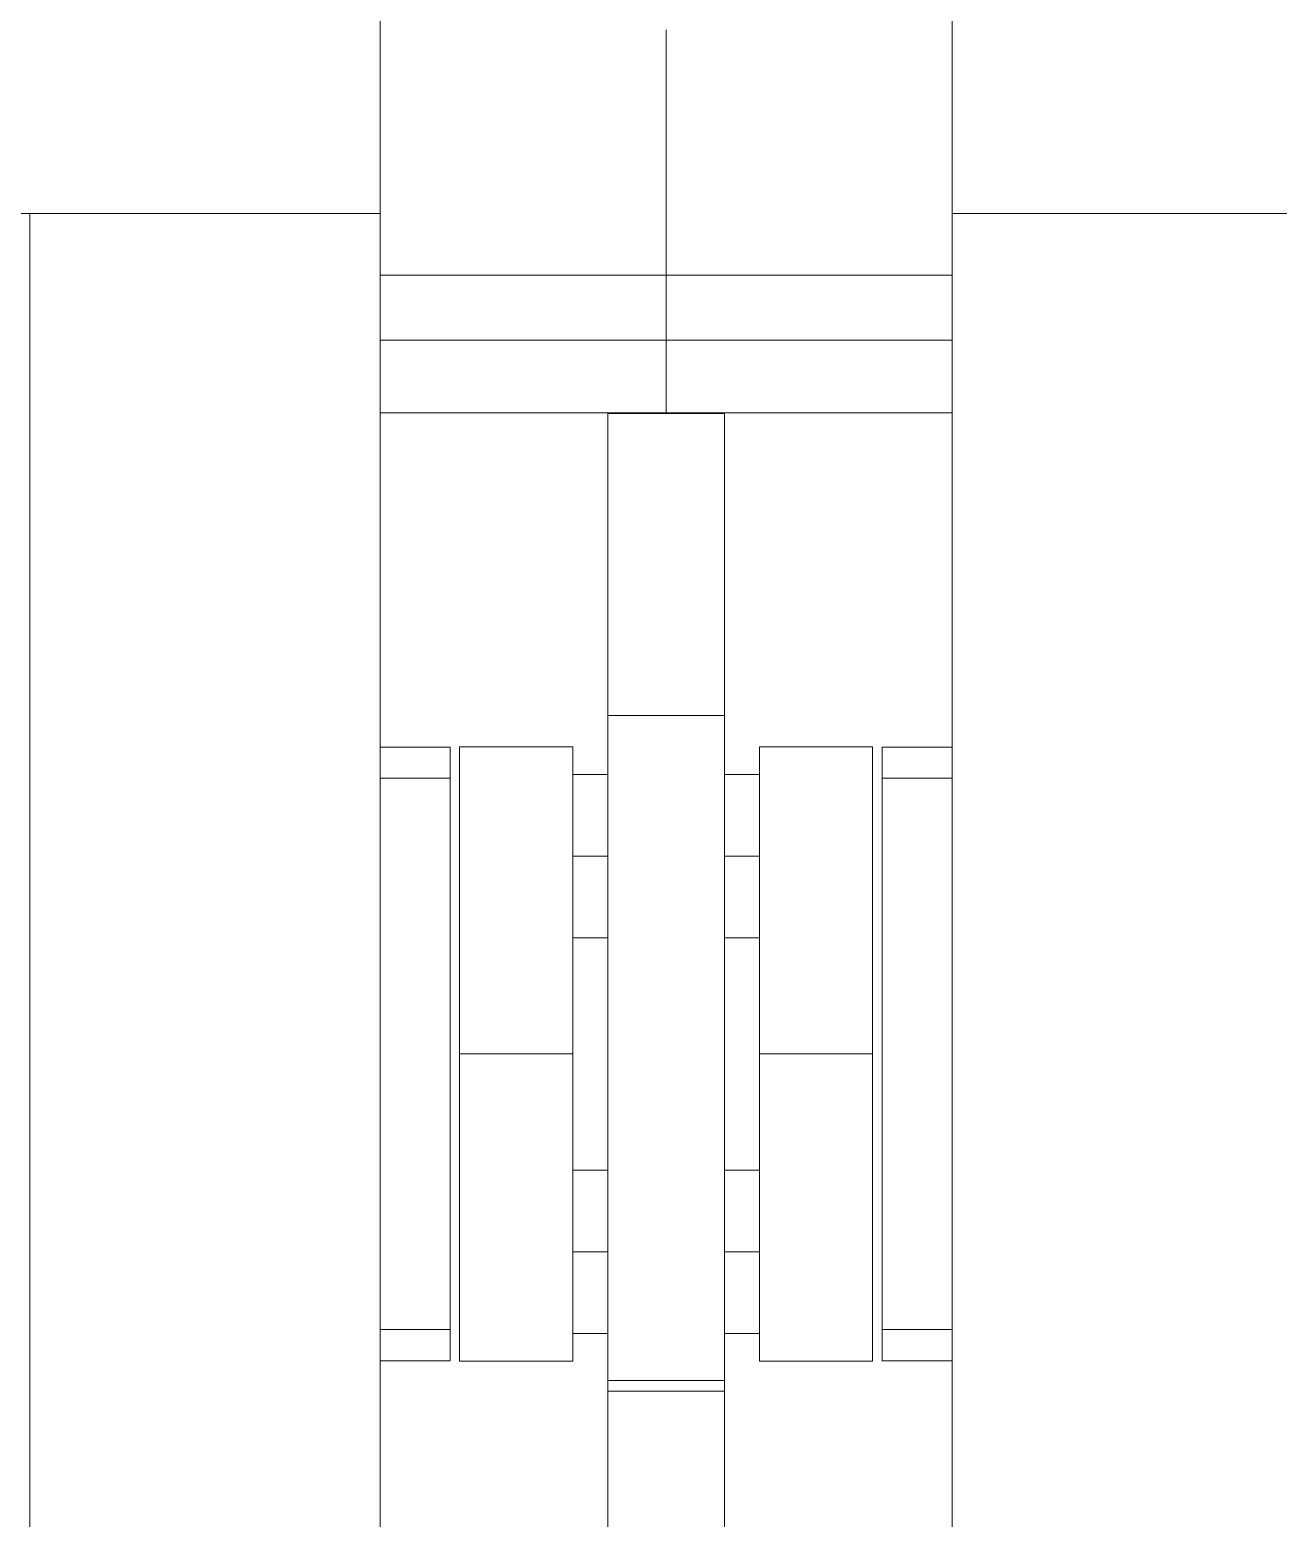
# Model space of a CAD drawing. Header units: millimetres. Extents: x -46169 to 237885, y -84465 to 18123.
# Drawn here: x 229685.9 to 229792.9, y -80615.1 to -80487.6 of the extents above; entities that cross this region are included whole.
import ezdxf

# ---------------------------------------------------------------- set-up
doc = ezdxf.new("R2010")
doc.units = ezdxf.units.MM
doc.header["$MEASUREMENT"] = 0
doc.linetypes.add('Wipeout_Contour', pattern=[1000, 0, -1000])
doc.layers.add('New_A-20-M_Floor_Slab', color=7, linetype='Continuous')
doc.layers.add('New_A-35-M_FFE_Fixed', color=7, linetype='Continuous')
doc.layers.add('New_A-35-M_FFE_Fixed_Pen_No__1', color=7, linetype='Continuous', lineweight=13)

# ---------------------------------------------------------------- blocks, each defined once
blk = doc.blocks.new('Section Elem_269_4', base_point=(208268.76, -84332.61))
at = {"color": 254, "linetype": 'Wipeout_Contour', "lineweight": 0, "ltscale": 3895149.01947632}
blk.add_wipeout([(229721.94, -80601.62), (229715.94, -80601.62), (229715.94, -80615.11), (229735.44, -80615.11), (229735.44, -80599.29), (229732.44, -80599.29), (229732.44, -80601.65), (229722.75, -80601.65), (229722.75, -80549.01), (229732.44, -80549.01), (229732.44, -80551.38), (229735.44, -80551.38), (229735.44, -80520.4), (229715.94, -80520.4), (229715.94, -80549.04), (229721.94, -80549.04)], dxfattribs=at).dxf.layer = 'New_A-20-M_Floor_Slab'
at = {"color": 254, "linetype": 'Wipeout_Contour', "lineweight": 0, "ltscale": 3895570.023911913}
blk.add_wipeout([(229748.44, -80599.29), (229745.44, -80599.29), (229745.44, -80615.11), (229764.94, -80615.11), (229764.94, -80601.62), (229758.94, -80601.62), (229758.94, -80549.04), (229764.94, -80549.04), (229764.94, -80520.4), (229745.44, -80520.4), (229745.44, -80551.38), (229748.44, -80551.38), (229748.44, -80549.01), (229758.12, -80549.01), (229758.12, -80601.65), (229748.44, -80601.65)], dxfattribs=at).dxf.layer = 'New_A-20-M_Floor_Slab'
at = {"color": 254, "linetype": 'Wipeout_Contour', "lineweight": 0, "ltscale": 973817.766919}
blk.add_wipeout([(229732.44, -80585.29), (229735.44, -80585.29), (229735.44, -80565.38), (229732.44, -80565.38)], dxfattribs=at).dxf.layer = 'New_A-20-M_Floor_Slab'
at = {"color": 254, "linetype": 'Wipeout_Contour', "lineweight": 0, "ltscale": 973866.83654}
blk.add_wipeout([(229745.44, -80565.38), (229745.44, -80585.29), (229748.44, -80585.29), (229748.44, -80565.38)], dxfattribs=at).dxf.layer = 'New_A-20-M_Floor_Slab'
blk = doc.blocks.new('Section Elem_277_4', base_point=(208268.76, -84332.61))
at = {"color": 254, "linetype": 'Wipeout_Contour', "lineweight": 0, "ltscale": 1458960.432232969}
blk.add_wipeout([(229715.94, -80346.96), (229214.94, -80346.96), (229214.94, -80503.33), (229244.94, -80503.33), (229685.94, -80503.33), (229715.94, -80503.33)], dxfattribs=at).dxf.layer = 'New_A-35-M_FFE_Fixed'
at = {"color": 254, "linetype": 'Wipeout_Contour', "lineweight": 0, "ltscale": 973773.163355}
blk.add_wipeout([(229735.44, -80525.7), (229745.44, -80525.7), (229745.44, -80520.48), (229735.44, -80520.48)], dxfattribs=at).dxf.layer = 'New_A-35-M_FFE_Fixed'
at = {"color": 254, "linetype": 'Wipeout_Contour', "lineweight": 0, "ltscale": 973809.896749}
blk.add_wipeout([(229735.44, -80553.51), (229745.44, -80553.51), (229745.44, -80548.19), (229735.44, -80548.19)], dxfattribs=at).dxf.layer = 'New_A-35-M_FFE_Fixed'
at = {"color": 254, "linetype": 'Wipeout_Contour', "lineweight": 0, "ltscale": 973728.458967}
blk.add_wipeout([(229715.94, -80551.72), (229721.94, -80551.72), (229721.94, -80549.56), (229715.94, -80549.56)], dxfattribs=at).dxf.layer = 'New_A-35-M_FFE_Fixed'
at = {"color": 254, "linetype": 'Wipeout_Contour', "lineweight": 0, "ltscale": 973760.308607}
blk.add_wipeout([(229722.75, -80551.02), (229732.44, -80551.02), (229732.44, -80549.01), (229722.75, -80549.01)], dxfattribs=at).dxf.layer = 'New_A-35-M_FFE_Fixed'
at = {"color": 254, "linetype": 'Wipeout_Contour', "lineweight": 0, "ltscale": 973830.703222}
blk.add_wipeout([(229735.44, -80571.51), (229745.44, -80571.51), (229745.44, -80561.63), (229735.44, -80561.63)], dxfattribs=at).dxf.layer = 'New_A-35-M_FFE_Fixed'
at = {"color": 254, "linetype": 'Wipeout_Contour', "lineweight": 0, "ltscale": 973787.155458}
blk.add_wipeout([(229732.44, -80565.26), (229722.75, -80565.26), (229722.75, -80575.33), (229732.44, -80575.33)], dxfattribs=at).dxf.layer = 'New_A-35-M_FFE_Fixed'
at = {"color": 254, "linetype": 'Wipeout_Contour', "lineweight": 0, "ltscale": 973868.510889}
blk.add_wipeout([(229735.44, -80591.39), (229735.44, -80598.86), (229745.44, -80598.86), (229745.44, -80591.39)], dxfattribs=at).dxf.layer = 'New_A-35-M_FFE_Fixed'
at = {"color": 254, "linetype": 'Wipeout_Contour', "lineweight": 0, "ltscale": 973827.345393}
blk.add_wipeout([(229732.44, -80599.65), (229722.75, -80599.65), (229722.75, -80601.65), (229732.44, -80601.65)], dxfattribs=at).dxf.layer = 'New_A-35-M_FFE_Fixed'
at = {"color": 254, "linetype": 'Wipeout_Contour', "lineweight": 0, "ltscale": 973795.615803}
blk.add_wipeout([(229721.94, -80601.11), (229715.94, -80601.11), (229715.94, -80601.62), (229721.94, -80601.62)], dxfattribs=at).dxf.layer = 'New_A-35-M_FFE_Fixed'
at = {"color": 254, "linetype": 'Wipeout_Contour', "lineweight": 0, "ltscale": 973879.964379}
blk.add_wipeout([(229735.44, -80604.23), (229745.44, -80604.23), (229745.44, -80603.32), (229735.44, -80603.32)], dxfattribs=at).dxf.layer = 'New_A-35-M_FFE_Fixed'
at = {"color": 254, "linetype": 'Wipeout_Contour', "lineweight": 0, "ltscale": 973884.263938}
blk.add_wipeout([(229745.44, -80606.1), (229735.44, -80606.1), (229735.44, -80607.94), (229745.44, -80607.94)], dxfattribs=at).dxf.layer = 'New_A-35-M_FFE_Fixed'
at = {"color": 254, "linetype": 'Wipeout_Contour', "lineweight": 0, "ltscale": 973891.370526}
blk.add_wipeout([(229735.44, -80611.52), (229735.44, -80613.26), (229745.44, -80613.26), (229745.44, -80611.52)], dxfattribs=at).dxf.layer = 'New_A-35-M_FFE_Fixed'
at = {"color": 254, "linetype": 'Wipeout_Contour', "lineweight": 0, "ltscale": 973895.886933}
blk.add_wipeout([(229735.44, -80616.64), (229745.44, -80616.64), (229745.44, -80614.96), (229735.44, -80614.96)], dxfattribs=at).dxf.layer = 'New_A-35-M_FFE_Fixed'
at = {"layer": 'New_A-35-M_FFE_Fixed_Pen_No__1', "linetype": 'Continuous'}
for p, q in [((229722.75, -80549.01), (229732.44, -80549.01)), ((229722.75, -80601.65), (229732.44, -80601.65))]:
    blk.add_line(p, q, dxfattribs=at)
at = {"color": 254, "linetype": 'Wipeout_Contour', "lineweight": 0, "ltscale": 973684.605808}
blk.add_wipeout([(229740.44, -80487.59), (229715.94, -80487.59), (229715.94, -80494.61), (229740.44, -80494.61)], dxfattribs=at).dxf.layer = 'New_A-35-M_FFE_Fixed'
at = {"color": 254, "linetype": 'Wipeout_Contour', "lineweight": 0, "ltscale": 1217211.891501146}
blk.add_wipeout([(229740.44, -80520.4), (229735.44, -80520.4), (229735.44, -80520.48), (229745.44, -80520.48), (229745.44, -80520.4)], dxfattribs=at).dxf.layer = 'New_A-35-M_FFE_Fixed'
at = {"color": 254, "linetype": 'Wipeout_Contour', "lineweight": 0, "ltscale": 973779.877294}
blk.add_wipeout([(229735.44, -80525.7), (229735.44, -80530.63), (229745.44, -80530.63), (229745.44, -80525.7)], dxfattribs=at).dxf.layer = 'New_A-35-M_FFE_Fixed'
at = {"color": 254, "linetype": 'Wipeout_Contour', "lineweight": 0, "ltscale": 973806.128171}
blk.add_wipeout([(229735.44, -80548.19), (229745.44, -80548.19), (229745.44, -80547.82), (229735.44, -80547.82)], dxfattribs=at).dxf.layer = 'New_A-35-M_FFE_Fixed'
at = {"color": 254, "linetype": 'Wipeout_Contour', "lineweight": 0, "ltscale": 973726.689283}
blk.add_wipeout([(229715.94, -80549.04), (229715.94, -80549.56), (229721.94, -80549.56), (229721.94, -80549.04)], dxfattribs=at).dxf.layer = 'New_A-35-M_FFE_Fixed'
at = {"color": 254, "linetype": 'Wipeout_Contour', "lineweight": 0, "ltscale": 973765.410214}
blk.add_wipeout([(229732.44, -80551.02), (229722.75, -80551.02), (229722.75, -80556.72), (229732.44, -80556.72)], dxfattribs=at).dxf.layer = 'New_A-35-M_FFE_Fixed'
at = {"color": 254, "linetype": 'Wipeout_Contour', "lineweight": 0, "ltscale": 973816.829473}
blk.add_wipeout([(229745.44, -80558.66), (229745.44, -80553.51), (229735.44, -80553.51), (229735.44, -80558.66)], dxfattribs=at).dxf.layer = 'New_A-35-M_FFE_Fixed'
at = {"color": 254, "linetype": 'Wipeout_Contour', "lineweight": 0, "ltscale": 973844.095499}
blk.add_wipeout([(229735.44, -80581.87), (229745.44, -80581.87), (229745.44, -80571.51), (229735.44, -80571.51)], dxfattribs=at).dxf.layer = 'New_A-35-M_FFE_Fixed'
at = {"color": 254, "linetype": 'Wipeout_Contour', "lineweight": 0, "ltscale": 973822.241257}
blk.add_wipeout([(229732.44, -80593.94), (229722.75, -80593.94), (229722.75, -80599.65), (229732.44, -80599.65)], dxfattribs=at).dxf.layer = 'New_A-35-M_FFE_Fixed'
at = {"color": 254, "linetype": 'Wipeout_Contour', "lineweight": 0, "ltscale": 973793.845144}
blk.add_wipeout([(229721.94, -80598.94), (229715.94, -80598.94), (229715.94, -80601.11), (229721.94, -80601.11)], dxfattribs=at).dxf.layer = 'New_A-35-M_FFE_Fixed'
at = {"color": 254, "linetype": 'Wipeout_Contour', "lineweight": 0, "ltscale": 973879.171079}
blk.add_wipeout([(229745.44, -80603.32), (229745.44, -80603.03), (229735.44, -80603.03), (229735.44, -80603.32)], dxfattribs=at).dxf.layer = 'New_A-35-M_FFE_Fixed'
at = {"color": 254, "linetype": 'Wipeout_Contour', "lineweight": 0, "ltscale": 973882.538312}
blk.add_wipeout([(229745.44, -80606.1), (229745.44, -80605.34), (229735.44, -80605.34), (229735.44, -80606.1)], dxfattribs=at).dxf.layer = 'New_A-35-M_FFE_Fixed'
at = {"color": 254, "linetype": 'Wipeout_Contour', "lineweight": 0, "ltscale": 973889.045899}
blk.add_wipeout([(229745.44, -80611.52), (229745.44, -80609.75), (229735.44, -80609.75), (229735.44, -80611.52)], dxfattribs=at).dxf.layer = 'New_A-35-M_FFE_Fixed'
at = {"color": 254, "linetype": 'Wipeout_Contour', "lineweight": 0, "ltscale": 973893.885298}
blk.add_wipeout([(229745.44, -80614.96), (229745.44, -80613.61), (229735.44, -80613.61), (229735.44, -80614.96)], dxfattribs=at).dxf.layer = 'New_A-35-M_FFE_Fixed'
at = {"layer": 'New_A-35-M_FFE_Fixed_Pen_No__1', "linetype": 'Continuous'}
for p, q in [((229721.94, -80549.56), (229721.94, -80549.04)), ((229722.75, -80551.02), (229722.75, -80549.01)), ((229722.75, -80601.65), (229722.75, -80599.65)), ((229721.94, -80601.62), (229721.94, -80601.11))]:
    blk.add_line(p, q, dxfattribs=at)
at = {"color": 254, "linetype": 'Wipeout_Contour', "lineweight": 0, "ltscale": 973693.887359}
blk.add_wipeout([(229740.44, -80494.61), (229715.94, -80494.61), (229715.94, -80501.63), (229740.44, -80501.63)], dxfattribs=at).dxf.layer = 'New_A-35-M_FFE_Fixed'
at = {"color": 254, "linetype": 'Wipeout_Contour', "lineweight": 0, "ltscale": 973786.091145}
blk.add_wipeout([(229735.44, -80535.1), (229745.44, -80535.1), (229745.44, -80530.63), (229735.44, -80530.63)], dxfattribs=at).dxf.layer = 'New_A-35-M_FFE_Fixed'
at = {"color": 254, "linetype": 'Wipeout_Contour', "lineweight": 0, "ltscale": 973761.151722}
blk.add_wipeout([(229721.94, -80551.72), (229715.94, -80551.72), (229715.94, -80598.94), (229721.94, -80598.94)], dxfattribs=at).dxf.layer = 'New_A-35-M_FFE_Fixed'
at = {"color": 254, "linetype": 'Wipeout_Contour', "lineweight": 0, "ltscale": 973786.408587}
blk.add_wipeout([(229732.44, -80551.38), (229732.44, -80551.91), (229735.44, -80551.91), (229735.44, -80551.38)], dxfattribs=at).dxf.layer = 'New_A-35-M_FFE_Fixed'
at = {"color": 254, "linetype": 'Wipeout_Contour', "lineweight": 0, "ltscale": 973774.837302}
blk.add_wipeout([(229722.75, -80556.72), (229722.75, -80565.26), (229732.44, -80565.26), (229732.44, -80556.72)], dxfattribs=at).dxf.layer = 'New_A-35-M_FFE_Fixed'
at = {"color": 254, "linetype": 'Wipeout_Contour', "lineweight": 0, "ltscale": 973857.259587}
blk.add_wipeout([(229745.44, -80591.39), (229745.44, -80581.87), (229735.44, -80581.87), (229735.44, -80591.39)], dxfattribs=at).dxf.layer = 'New_A-35-M_FFE_Fixed'
at = {"color": 254, "linetype": 'Wipeout_Contour', "lineweight": 0, "ltscale": 973812.810591}
blk.add_wipeout([(229722.75, -80585.4), (229722.75, -80593.94), (229732.44, -80593.94), (229732.44, -80585.4)], dxfattribs=at).dxf.layer = 'New_A-35-M_FFE_Fixed'
at = {"color": 254, "linetype": 'Wipeout_Contour', "lineweight": 0, "ltscale": 973849.131455}
blk.add_wipeout([(229732.44, -80598.75), (229732.44, -80599.29), (229735.44, -80599.29), (229735.44, -80598.75)], dxfattribs=at).dxf.layer = 'New_A-35-M_FFE_Fixed'
at = {"color": 254, "linetype": 'Wipeout_Contour', "lineweight": 0, "ltscale": 973886.677026}
blk.add_wipeout([(229745.44, -80609.75), (229745.44, -80607.94), (229735.44, -80607.94), (229735.44, -80609.75)], dxfattribs=at).dxf.layer = 'New_A-35-M_FFE_Fixed'
at = {"layer": 'New_A-35-M_FFE_Fixed_Pen_No__1', "linetype": 'Continuous'}
for p, q in [((229721.94, -80551.72), (229721.94, -80549.56)), ((229732.44, -80551.02), (229732.44, -80549.01)), ((229722.75, -80556.72), (229722.75, -80551.02)), ((229721.94, -80598.94), (229721.94, -80551.72)), ((229722.75, -80565.26), (229722.75, -80556.72)), ((229722.75, -80599.65), (229722.75, -80593.94)), ((229721.94, -80601.11), (229721.94, -80598.94)), ((229732.44, -80601.65), (229732.44, -80599.65))]:
    blk.add_line(p, q, dxfattribs=at)
at = {"color": 254, "linetype": 'Wipeout_Contour', "lineweight": 0, "ltscale": 973693.244443}
blk.add_wipeout([(229715.94, -80503.33), (229685.94, -80503.33), (229685.94, -80647.33), (229715.94, -80647.33)], dxfattribs=at).dxf.layer = 'New_A-35-M_FFE_Fixed'
at = {"color": 254, "linetype": 'Wipeout_Contour', "lineweight": 0, "ltscale": 973791.606222}
blk.add_wipeout([(229735.44, -80535.1), (229735.44, -80538.96), (229745.44, -80538.96), (229745.44, -80535.1)], dxfattribs=at).dxf.layer = 'New_A-35-M_FFE_Fixed'
at = {"color": 254, "linetype": 'Wipeout_Contour', "lineweight": 0, "ltscale": 973787.765375}
blk.add_wipeout([(229732.44, -80553.43), (229735.44, -80553.43), (229735.44, -80551.91), (229732.44, -80551.91)], dxfattribs=at).dxf.layer = 'New_A-35-M_FFE_Fixed'
at = {"color": 254, "linetype": 'Wipeout_Contour', "lineweight": 0, "ltscale": 1217246.832743998}
blk.add_wipeout([(229732.44, -80561.05), (229735.44, -80561.05), (229735.44, -80558.66), (229735.44, -80558.38), (229732.44, -80558.38)], dxfattribs=at).dxf.layer = 'New_A-35-M_FFE_Fixed'
at = {"color": 254, "linetype": 'Wipeout_Contour', "lineweight": 0, "ltscale": 973804.23397}
blk.add_wipeout([(229732.44, -80564.84), (229732.44, -80565.38), (229735.44, -80565.38), (229735.44, -80564.84)], dxfattribs=at).dxf.layer = 'New_A-35-M_FFE_Fixed'
at = {"color": 254, "linetype": 'Wipeout_Contour', "lineweight": 0, "ltscale": 973800.489904}
blk.add_wipeout([(229732.44, -80575.33), (229722.75, -80575.33), (229722.75, -80585.4), (229732.44, -80585.4)], dxfattribs=at).dxf.layer = 'New_A-35-M_FFE_Fixed'
at = {"color": 254, "linetype": 'Wipeout_Contour', "lineweight": 0, "ltscale": 1217302.860840491}
blk.add_wipeout([(229735.44, -80592.29), (229732.44, -80592.29), (229732.44, -80594.97), (229735.44, -80594.97), (229735.44, -80592.38)], dxfattribs=at).dxf.layer = 'New_A-35-M_FFE_Fixed'
at = {"color": 254, "linetype": 'Wipeout_Contour', "lineweight": 0, "ltscale": 973847.773981}
blk.add_wipeout([(229732.44, -80597.24), (229732.44, -80598.75), (229735.44, -80598.75), (229735.44, -80597.24)], dxfattribs=at).dxf.layer = 'New_A-35-M_FFE_Fixed'
at = {"layer": 'New_A-35-M_FFE_Fixed_Pen_No__1', "linetype": 'Continuous'}
for p, q in [((229244.94, -80503.33), (229685.94, -80503.33)), ((229685.94, -80647.33), (229685.94, -80503.33)), ((229715.94, -80549.04), (229721.94, -80549.04)), ((229715.94, -80551.72), (229721.94, -80551.72)), ((229732.44, -80551.38), (229735.44, -80551.38)), ((229722.75, -80575.33), (229722.75, -80565.26)), ((229722.75, -80575.33), (229732.44, -80575.33)), ((229722.75, -80585.4), (229722.75, -80575.33)), ((229722.75, -80593.94), (229722.75, -80585.4)), ((229715.94, -80598.94), (229721.94, -80598.94)), ((229732.44, -80599.29), (229735.44, -80599.29)), ((229715.94, -80601.62), (229721.94, -80601.62))]:
    blk.add_line(p, q, dxfattribs=at)
at = {"color": 254, "linetype": 'Wipeout_Contour', "lineweight": 0, "ltscale": 1217117.168122108}
blk.add_wipeout([(229715.94, -80508.61), (229740.44, -80508.61), (229740.44, -80501.63), (229715.94, -80501.63), (229715.94, -80503.33)], dxfattribs=at).dxf.layer = 'New_A-35-M_FFE_Fixed'
at = {"color": 254, "linetype": 'Wipeout_Contour', "lineweight": 0, "ltscale": 973710.917006}
blk.add_wipeout([(229715.94, -80511.45), (229740.44, -80511.45), (229740.44, -80510.54), (229715.94, -80510.54)], dxfattribs=at).dxf.layer = 'New_A-35-M_FFE_Fixed'
at = {"color": 254, "linetype": 'Wipeout_Contour', "lineweight": 0, "ltscale": 973719.246279}
blk.add_wipeout([(229715.94, -80514.18), (229715.94, -80520.4), (229740.44, -80520.4), (229740.44, -80514.18)], dxfattribs=at).dxf.layer = 'New_A-35-M_FFE_Fixed'
at = {"color": 254, "linetype": 'Wipeout_Contour', "lineweight": 0, "ltscale": 973796.246159}
blk.add_wipeout([(229745.44, -80538.96), (229735.44, -80538.96), (229735.44, -80542.11), (229745.44, -80542.11)], dxfattribs=at).dxf.layer = 'New_A-35-M_FFE_Fixed'
at = {"color": 254, "linetype": 'Wipeout_Contour', "lineweight": 0, "ltscale": 1217238.285381334}
blk.add_wipeout([(229732.44, -80555.7), (229735.44, -80555.7), (229735.44, -80553.51), (229735.44, -80553.43), (229732.44, -80553.43)], dxfattribs=at).dxf.layer = 'New_A-35-M_FFE_Fixed'
at = {"color": 254, "linetype": 'Wipeout_Contour', "lineweight": 0, "ltscale": 973802.877005}
blk.add_wipeout([(229732.44, -80563.33), (229732.44, -80564.84), (229735.44, -80564.84), (229735.44, -80563.33)], dxfattribs=at).dxf.layer = 'New_A-35-M_FFE_Fixed'
at = {"color": 254, "linetype": 'Wipeout_Contour', "lineweight": 0, "ltscale": 973831.299386}
blk.add_wipeout([(229732.44, -80585.29), (229732.44, -80585.82), (229735.44, -80585.82), (229735.44, -80585.29)], dxfattribs=at).dxf.layer = 'New_A-35-M_FFE_Fixed'
at = {"color": 254, "linetype": 'Wipeout_Contour', "lineweight": 0, "ltscale": 973845.265734}
blk.add_wipeout([(229732.44, -80594.97), (229732.44, -80597.24), (229735.44, -80597.24), (229735.44, -80594.97)], dxfattribs=at).dxf.layer = 'New_A-35-M_FFE_Fixed'
at = {"layer": 'New_A-35-M_FFE_Fixed_Pen_No__1', "linetype": 'Continuous'}
for p, q in [((229715.94, -80503.33), (229715.94, -80346.96)), ((229685.94, -80503.33), (229715.94, -80503.33)), ((229715.94, -80520.4), (229740.44, -80520.4)), ((229732.44, -80575.33), (229732.44, -80565.26)), ((229732.44, -80565.38), (229735.44, -80565.38)), ((229732.44, -80599.65), (229732.44, -80593.94))]:
    blk.add_line(p, q, dxfattribs=at)
at = {"color": 254, "linetype": 'Wipeout_Contour', "lineweight": 0, "ltscale": 973708.409968}
blk.add_wipeout([(229715.94, -80509.58), (229740.44, -80509.58), (229740.44, -80508.61), (229715.94, -80508.61)], dxfattribs=at).dxf.layer = 'New_A-35-M_FFE_Fixed'
at = {"color": 254, "linetype": 'Wipeout_Contour', "lineweight": 0, "ltscale": 973714.980181}
blk.add_wipeout([(229715.94, -80514.18), (229740.44, -80514.18), (229740.44, -80513.95), (229715.94, -80513.95)], dxfattribs=at).dxf.layer = 'New_A-35-M_FFE_Fixed'
at = {"color": 254, "linetype": 'Wipeout_Contour', "lineweight": 0, "ltscale": 973799.516777}
blk.add_wipeout([(229745.44, -80543.91), (229745.44, -80542.11), (229735.44, -80542.11), (229735.44, -80543.91)], dxfattribs=at).dxf.layer = 'New_A-35-M_FFE_Fixed'
at = {"color": 254, "linetype": 'Wipeout_Contour', "lineweight": 0, "ltscale": 973793.54813}
blk.add_wipeout([(229732.44, -80555.7), (229732.44, -80558.38), (229735.44, -80558.38), (229735.44, -80555.7)], dxfattribs=at).dxf.layer = 'New_A-35-M_FFE_Fixed'
at = {"color": 254, "linetype": 'Wipeout_Contour', "lineweight": 0, "ltscale": 1217251.140936199}
blk.add_wipeout([(229732.44, -80561.05), (229732.44, -80563.33), (229735.44, -80563.33), (229735.44, -80561.63), (229735.44, -80561.05)], dxfattribs=at).dxf.layer = 'New_A-35-M_FFE_Fixed'
at = {"color": 254, "linetype": 'Wipeout_Contour', "lineweight": 0, "ltscale": 973832.656683}
blk.add_wipeout([(229732.44, -80587.34), (229735.44, -80587.34), (229735.44, -80585.82), (229732.44, -80585.82)], dxfattribs=at).dxf.layer = 'New_A-35-M_FFE_Fixed'
at = {"layer": 'New_A-35-M_FFE_Fixed_Pen_No__1', "linetype": 'Continuous'}
for p, q in [((229715.94, -80508.61), (229740.44, -80508.61)), ((229732.44, -80556.72), (229732.44, -80551.02)), ((229732.44, -80565.26), (229732.44, -80556.72)), ((229732.44, -80558.38), (229735.44, -80558.38)), ((229732.44, -80585.4), (229732.44, -80575.33)), ((229732.44, -80585.29), (229735.44, -80585.29))]:
    blk.add_line(p, q, dxfattribs=at)
at = {"color": 254, "linetype": 'Wipeout_Contour', "lineweight": 0, "ltscale": 973709.684291}
blk.add_wipeout([(229715.94, -80510.54), (229740.44, -80510.54), (229740.44, -80509.58), (229715.94, -80509.58)], dxfattribs=at).dxf.layer = 'New_A-35-M_FFE_Fixed'
at = {"color": 254, "linetype": 'Wipeout_Contour', "lineweight": 0, "ltscale": 973713.919391}
blk.add_wipeout([(229715.94, -80513.55), (229740.44, -80513.55), (229740.44, -80512.98), (229715.94, -80512.98)], dxfattribs=at).dxf.layer = 'New_A-35-M_FFE_Fixed'
at = {"color": 254, "linetype": 'Wipeout_Contour', "lineweight": 0, "ltscale": 973802.339736}
blk.add_wipeout([(229735.44, -80545.85), (229745.44, -80545.85), (229745.44, -80544.43), (229735.44, -80544.43)], dxfattribs=at).dxf.layer = 'New_A-35-M_FFE_Fixed'
at = {"color": 254, "linetype": 'Wipeout_Contour', "lineweight": 0, "ltscale": 973835.164679}
blk.add_wipeout([(229732.44, -80589.61), (229735.44, -80589.61), (229735.44, -80587.34), (229732.44, -80587.34)], dxfattribs=at).dxf.layer = 'New_A-35-M_FFE_Fixed'
at = {"color": 254, "linetype": 'Wipeout_Contour', "lineweight": 0, "ltscale": 973713.075195}
blk.add_wipeout([(229715.94, -80512.98), (229740.44, -80512.98), (229740.44, -80512.27), (229715.94, -80512.27)], dxfattribs=at).dxf.layer = 'New_A-35-M_FFE_Fixed'
at = {"color": 254, "linetype": 'Wipeout_Contour', "lineweight": 0, "ltscale": 973803.598459}
blk.add_wipeout([(229735.44, -80545.85), (229735.44, -80546.33), (229745.44, -80546.33), (229745.44, -80545.85)], dxfattribs=at).dxf.layer = 'New_A-35-M_FFE_Fixed'
at = {"color": 254, "linetype": 'Wipeout_Contour', "lineweight": 0, "ltscale": 1217299.197970642}
blk.add_wipeout([(229735.44, -80589.61), (229732.44, -80589.61), (229732.44, -80592.29), (229735.44, -80592.29), (229735.44, -80591.39)], dxfattribs=at).dxf.layer = 'New_A-35-M_FFE_Fixed'
at = {"layer": 'New_A-35-M_FFE_Fixed_Pen_No__1', "linetype": 'Continuous'}
for p, q in [((229732.44, -80593.94), (229732.44, -80585.4)), ((229732.44, -80592.29), (229735.44, -80592.29))]:
    blk.add_line(p, q, dxfattribs=at)
at = {"color": 254, "linetype": 'Wipeout_Contour', "lineweight": 0, "ltscale": 973712.061679}
blk.add_wipeout([(229715.94, -80512.27), (229740.44, -80512.27), (229740.44, -80511.45), (229715.94, -80511.45)], dxfattribs=at).dxf.layer = 'New_A-35-M_FFE_Fixed'
at = {"color": 254, "linetype": 'Wipeout_Contour', "lineweight": 0, "ltscale": 973714.562461}
blk.add_wipeout([(229715.94, -80513.95), (229740.44, -80513.95), (229740.44, -80513.55), (229715.94, -80513.55)], dxfattribs=at).dxf.layer = 'New_A-35-M_FFE_Fixed'
at = {"color": 254, "linetype": 'Wipeout_Contour', "lineweight": 0, "ltscale": 973804.063203}
blk.add_wipeout([(229745.44, -80546.55), (229745.44, -80546.33), (229735.44, -80546.33), (229735.44, -80546.55)], dxfattribs=at).dxf.layer = 'New_A-35-M_FFE_Fixed'
at = {"layer": 'New_A-35-M_FFE_Fixed_Pen_No__1', "linetype": 'Continuous'}
for p, q in [((229715.94, -80647.33), (229715.94, -80503.33)), ((229715.94, -80514.18), (229740.44, -80514.18))]:
    blk.add_line(p, q, dxfattribs=at)
blk = doc.blocks.new('Section Elem_278_4', base_point=(208268.76, -84332.61))
at = {"layer": 'New_A-35-M_FFE_Fixed_Pen_No__1', "linetype": 'Continuous'}
for p, q in [((229735.44, -80520.48), (229735.44, -80520.4)), ((229735.44, -80525.7), (229735.44, -80520.48)), ((229735.44, -80530.63), (229735.44, -80525.7)), ((229745.44, -80530.63), (229745.44, -80525.7)), ((229735.44, -80535.1), (229735.44, -80530.63)), ((229745.44, -80535.1), (229745.44, -80530.63)), ((229735.44, -80538.96), (229735.44, -80535.1)), ((229745.44, -80538.96), (229745.44, -80535.1)), ((229735.44, -80542.11), (229735.44, -80538.96)), ((229745.44, -80542.11), (229745.44, -80538.96)), ((229735.44, -80581.87), (229735.44, -80571.51)), ((229745.44, -80581.87), (229745.44, -80571.51)), ((229735.44, -80591.39), (229735.44, -80581.87)), ((229735.44, -80607.94), (229735.44, -80606.1)), ((229745.44, -80607.94), (229745.44, -80606.1)), ((229735.44, -80609.75), (229735.44, -80607.94)), ((229745.44, -80609.75), (229745.44, -80607.94)), ((229735.44, -80611.52), (229735.44, -80609.75)), ((229745.44, -80611.52), (229745.44, -80609.75)), ((229735.44, -80616.64), (229735.44, -80614.96)), ((229745.44, -80616.64), (229745.44, -80614.96))]:
    blk.add_line(p, q, dxfattribs=at)
at = {"color": 254, "linetype": 'Wipeout_Contour', "lineweight": 0, "ltscale": 1462074.985847016}
blk.add_wipeout([(229764.94, -80346.96), (229764.94, -80503.33), (229794.94, -80503.33), (230235.94, -80503.33), (230265.94, -80503.33), (230265.94, -80346.96)], dxfattribs=at).dxf.layer = 'New_A-35-M_FFE_Fixed'
at = {"color": 254, "linetype": 'Wipeout_Contour', "lineweight": 0, "ltscale": 973801.052694}
blk.add_wipeout([(229745.44, -80544.43), (229745.44, -80543.91), (229735.44, -80543.91), (229735.44, -80544.43)], dxfattribs=at).dxf.layer = 'New_A-35-M_FFE_Fixed'
at = {"color": 254, "linetype": 'Wipeout_Contour', "lineweight": 0, "ltscale": 973805.048356}
blk.add_wipeout([(229745.44, -80547.82), (229745.44, -80546.55), (229735.44, -80546.55), (229735.44, -80547.82)], dxfattribs=at).dxf.layer = 'New_A-35-M_FFE_Fixed'
at = {"color": 254, "linetype": 'Wipeout_Contour', "lineweight": 0, "ltscale": 973857.26925}
blk.add_wipeout([(229748.44, -80549.01), (229748.44, -80551.02), (229758.12, -80551.02), (229758.12, -80549.01)], dxfattribs=at).dxf.layer = 'New_A-35-M_FFE_Fixed'
at = {"color": 254, "linetype": 'Wipeout_Contour', "lineweight": 0, "ltscale": 973890.771654}
blk.add_wipeout([(229758.94, -80549.56), (229758.94, -80551.72), (229764.94, -80551.72), (229764.94, -80549.56)], dxfattribs=at).dxf.layer = 'New_A-35-M_FFE_Fixed'
at = {"color": 254, "linetype": 'Wipeout_Contour', "lineweight": 0, "ltscale": 973822.203107}
blk.add_wipeout([(229745.44, -80561.63), (229745.44, -80558.66), (229735.44, -80558.66), (229735.44, -80561.63)], dxfattribs=at).dxf.layer = 'New_A-35-M_FFE_Fixed'
at = {"color": 254, "linetype": 'Wipeout_Contour', "lineweight": 0, "ltscale": 973884.113429}
blk.add_wipeout([(229748.44, -80565.26), (229748.44, -80575.33), (229758.12, -80575.33), (229758.12, -80565.26)], dxfattribs=at).dxf.layer = 'New_A-35-M_FFE_Fixed'
at = {"color": 254, "linetype": 'Wipeout_Contour', "lineweight": 0, "ltscale": 973876.218725}
blk.add_wipeout([(229745.44, -80603.03), (229745.44, -80598.86), (229735.44, -80598.86), (229735.44, -80603.03)], dxfattribs=at).dxf.layer = 'New_A-35-M_FFE_Fixed'
at = {"color": 254, "linetype": 'Wipeout_Contour', "lineweight": 0, "ltscale": 973924.299362}
blk.add_wipeout([(229758.12, -80599.65), (229748.44, -80599.65), (229748.44, -80601.65), (229758.12, -80601.65)], dxfattribs=at).dxf.layer = 'New_A-35-M_FFE_Fixed'
at = {"color": 254, "linetype": 'Wipeout_Contour', "lineweight": 0, "ltscale": 973957.917298}
blk.add_wipeout([(229764.94, -80601.11), (229758.94, -80601.11), (229758.94, -80601.62), (229764.94, -80601.62)], dxfattribs=at).dxf.layer = 'New_A-35-M_FFE_Fixed'
at = {"color": 254, "linetype": 'Wipeout_Contour', "lineweight": 0, "ltscale": 973881.298874}
blk.add_wipeout([(229735.44, -80604.23), (229735.44, -80605.34), (229745.44, -80605.34), (229745.44, -80604.23)], dxfattribs=at).dxf.layer = 'New_A-35-M_FFE_Fixed'
at = {"color": 254, "linetype": 'Wipeout_Contour', "lineweight": 0, "ltscale": 973892.756434}
blk.add_wipeout([(229745.44, -80613.61), (229745.44, -80613.26), (229735.44, -80613.26), (229735.44, -80613.61)], dxfattribs=at).dxf.layer = 'New_A-35-M_FFE_Fixed'
at = {"layer": 'New_A-35-M_FFE_Fixed_Pen_No__1', "linetype": 'Continuous'}
for p, q in [((229735.44, -80544.43), (229735.44, -80542.11)), ((229745.44, -80544.43), (229745.44, -80542.11)), ((229735.44, -80545.85), (229735.44, -80544.43)), ((229745.44, -80545.85), (229745.44, -80544.43)), ((229735.44, -80546.33), (229735.44, -80545.85)), ((229745.44, -80546.33), (229745.44, -80545.85)), ((229745.44, -80546.33), (229735.44, -80546.33)), ((229735.44, -80548.19), (229735.44, -80546.33)), ((229745.44, -80548.19), (229745.44, -80546.33)), ((229735.44, -80553.51), (229735.44, -80548.19)), ((229758.12, -80549.01), (229748.44, -80549.01)), ((229735.44, -80561.63), (229735.44, -80553.51)), ((229735.44, -80571.51), (229735.44, -80561.63)), ((229735.44, -80598.86), (229735.44, -80591.39)), ((229735.44, -80603.32), (229735.44, -80598.86)), ((229758.12, -80601.65), (229748.44, -80601.65)), ((229745.44, -80603.32), (229735.44, -80603.32)), ((229735.44, -80604.23), (229735.44, -80603.32)), ((229745.44, -80604.23), (229745.44, -80603.32)), ((229745.44, -80604.23), (229735.44, -80604.23)), ((229735.44, -80606.1), (229735.44, -80604.23)), ((229745.44, -80606.1), (229745.44, -80604.23)), ((229735.44, -80613.26), (229735.44, -80611.52)), ((229745.44, -80613.26), (229745.44, -80611.52)), ((229735.44, -80614.96), (229735.44, -80613.26)), ((229745.44, -80614.96), (229745.44, -80613.26))]:
    blk.add_line(p, q, dxfattribs=at)
at = {"color": 254, "linetype": 'Wipeout_Contour', "lineweight": 0, "ltscale": 973777.093878}
blk.add_wipeout([(229740.44, -80494.61), (229764.94, -80494.61), (229764.94, -80487.59), (229740.44, -80487.59)], dxfattribs=at).dxf.layer = 'New_A-35-M_FFE_Fixed'
at = {"color": 254, "linetype": 'Wipeout_Contour', "lineweight": 0, "ltscale": 973889.002265}
blk.add_wipeout([(229758.94, -80549.56), (229764.94, -80549.56), (229764.94, -80549.04), (229758.94, -80549.04)], dxfattribs=at).dxf.layer = 'New_A-35-M_FFE_Fixed'
at = {"color": 254, "linetype": 'Wipeout_Contour', "lineweight": 0, "ltscale": 973862.37035}
blk.add_wipeout([(229748.44, -80551.02), (229748.44, -80556.72), (229758.12, -80556.72), (229758.12, -80551.02)], dxfattribs=at).dxf.layer = 'New_A-35-M_FFE_Fixed'
at = {"color": 254, "linetype": 'Wipeout_Contour', "lineweight": 0, "ltscale": 973919.195735}
blk.add_wipeout([(229748.44, -80593.94), (229748.44, -80599.65), (229758.12, -80599.65), (229758.12, -80593.94)], dxfattribs=at).dxf.layer = 'New_A-35-M_FFE_Fixed'
at = {"color": 254, "linetype": 'Wipeout_Contour', "lineweight": 0, "ltscale": 973956.146935}
blk.add_wipeout([(229764.94, -80598.94), (229758.94, -80598.94), (229758.94, -80601.11), (229764.94, -80601.11)], dxfattribs=at).dxf.layer = 'New_A-35-M_FFE_Fixed'
at = {"layer": 'New_A-35-M_FFE_Fixed_Pen_No__1', "linetype": 'Continuous'}
for p, q in [((229758.12, -80551.02), (229758.12, -80549.01)), ((229758.94, -80549.56), (229758.94, -80549.04)), ((229758.12, -80601.65), (229758.12, -80599.65)), ((229758.94, -80601.62), (229758.94, -80601.11))]:
    blk.add_line(p, q, dxfattribs=at)
at = {"color": 254, "linetype": 'Wipeout_Contour', "lineweight": 0, "ltscale": 973786.374547}
blk.add_wipeout([(229740.44, -80501.63), (229764.94, -80501.63), (229764.94, -80494.61), (229740.44, -80494.61)], dxfattribs=at).dxf.layer = 'New_A-35-M_FFE_Fixed'
at = {"color": 254, "linetype": 'Wipeout_Contour', "lineweight": 0, "ltscale": 973835.479846}
blk.add_wipeout([(229745.44, -80551.91), (229748.44, -80551.91), (229748.44, -80551.38), (229745.44, -80551.38)], dxfattribs=at).dxf.layer = 'New_A-35-M_FFE_Fixed'
at = {"color": 254, "linetype": 'Wipeout_Contour', "lineweight": 0, "ltscale": 973923.458962}
blk.add_wipeout([(229758.94, -80551.72), (229758.94, -80598.94), (229764.94, -80598.94), (229764.94, -80551.72)], dxfattribs=at).dxf.layer = 'New_A-35-M_FFE_Fixed'
at = {"color": 254, "linetype": 'Wipeout_Contour', "lineweight": 0, "ltscale": 973871.796499}
blk.add_wipeout([(229748.44, -80556.72), (229748.44, -80565.26), (229758.12, -80565.26), (229758.12, -80556.72)], dxfattribs=at).dxf.layer = 'New_A-35-M_FFE_Fixed'
at = {"color": 254, "linetype": 'Wipeout_Contour', "lineweight": 0, "ltscale": 973909.766008}
blk.add_wipeout([(229758.12, -80585.4), (229748.44, -80585.4), (229748.44, -80593.94), (229758.12, -80593.94)], dxfattribs=at).dxf.layer = 'New_A-35-M_FFE_Fixed'
at = {"color": 254, "linetype": 'Wipeout_Contour', "lineweight": 0, "ltscale": 973898.199593}
blk.add_wipeout([(229745.44, -80598.75), (229745.44, -80599.29), (229748.44, -80599.29), (229748.44, -80598.75)], dxfattribs=at).dxf.layer = 'New_A-35-M_FFE_Fixed'
at = {"layer": 'New_A-35-M_FFE_Fixed_Pen_No__1', "linetype": 'Continuous'}
for p, q in [((229740.44, -80494.61), (229740.44, -80487.59)), ((229748.44, -80551.02), (229748.44, -80549.01)), ((229758.94, -80551.72), (229758.94, -80549.56)), ((229758.12, -80556.72), (229758.12, -80551.02)), ((229758.94, -80598.94), (229758.94, -80551.72)), ((229758.12, -80565.26), (229758.12, -80556.72)), ((229758.12, -80599.65), (229758.12, -80593.94)), ((229758.94, -80601.11), (229758.94, -80598.94)), ((229748.44, -80601.65), (229748.44, -80599.65))]:
    blk.add_line(p, q, dxfattribs=at)
at = {"color": 254, "linetype": 'Wipeout_Contour', "lineweight": 0, "ltscale": 973991.436601}
blk.add_wipeout([(229764.94, -80503.33), (229764.94, -80647.33), (229794.94, -80647.33), (229794.94, -80503.33)], dxfattribs=at).dxf.layer = 'New_A-35-M_FFE_Fixed'
at = {"color": 254, "linetype": 'Wipeout_Contour', "lineweight": 0, "ltscale": 973836.836565}
blk.add_wipeout([(229748.44, -80551.91), (229745.44, -80551.91), (229745.44, -80553.43), (229748.44, -80553.43)], dxfattribs=at).dxf.layer = 'New_A-35-M_FFE_Fixed'
at = {"color": 254, "linetype": 'Wipeout_Contour', "lineweight": 0, "ltscale": 973846.16458}
blk.add_wipeout([(229748.44, -80558.38), (229745.44, -80558.38), (229745.44, -80561.05), (229748.44, -80561.05)], dxfattribs=at).dxf.layer = 'New_A-35-M_FFE_Fixed'
at = {"color": 254, "linetype": 'Wipeout_Contour', "lineweight": 0, "ltscale": 1217317.716901857}
blk.add_wipeout([(229745.44, -80565.38), (229748.44, -80565.38), (229748.44, -80565.26), (229748.44, -80564.84), (229745.44, -80564.84)], dxfattribs=at).dxf.layer = 'New_A-35-M_FFE_Fixed'
at = {"color": 254, "linetype": 'Wipeout_Contour', "lineweight": 0, "ltscale": 973897.446547}
blk.add_wipeout([(229748.44, -80575.33), (229748.44, -80585.4), (229758.12, -80585.4), (229758.12, -80575.33)], dxfattribs=at).dxf.layer = 'New_A-35-M_FFE_Fixed'
at = {"color": 254, "linetype": 'Wipeout_Contour', "lineweight": 0, "ltscale": 1217364.908535961}
blk.add_wipeout([(229748.44, -80592.29), (229745.44, -80592.29), (229745.44, -80594.97), (229748.44, -80594.97), (229748.44, -80593.94)], dxfattribs=at).dxf.layer = 'New_A-35-M_FFE_Fixed'
at = {"color": 254, "linetype": 'Wipeout_Contour', "lineweight": 0, "ltscale": 973896.842148}
blk.add_wipeout([(229745.44, -80597.24), (229745.44, -80598.75), (229748.44, -80598.75), (229748.44, -80597.24)], dxfattribs=at).dxf.layer = 'New_A-35-M_FFE_Fixed'
at = {"layer": 'New_A-35-M_FFE_Fixed_Pen_No__1', "linetype": 'Continuous'}
for p, q in [((229764.94, -80549.04), (229758.94, -80549.04)), ((229748.44, -80551.38), (229745.44, -80551.38)), ((229764.94, -80551.72), (229758.94, -80551.72)), ((229758.12, -80575.33), (229758.12, -80565.26)), ((229758.12, -80575.33), (229748.44, -80575.33)), ((229758.12, -80585.4), (229758.12, -80575.33)), ((229758.12, -80593.94), (229758.12, -80585.4)), ((229745.44, -80603.32), (229745.44, -80598.86)), ((229748.44, -80599.29), (229745.44, -80599.29)), ((229764.94, -80598.94), (229758.94, -80598.94)), ((229764.94, -80601.62), (229758.94, -80601.62))]:
    blk.add_line(p, q, dxfattribs=at)
at = {"color": 254, "linetype": 'Wipeout_Contour', "lineweight": 0, "ltscale": 1217254.953920155}
blk.add_wipeout([(229764.94, -80501.63), (229740.44, -80501.63), (229740.44, -80508.61), (229764.94, -80508.61), (229764.94, -80503.33)], dxfattribs=at).dxf.layer = 'New_A-35-M_FFE_Fixed'
at = {"color": 254, "linetype": 'Wipeout_Contour', "lineweight": 0, "ltscale": 973803.402587}
blk.add_wipeout([(229740.44, -80511.45), (229764.94, -80511.45), (229764.94, -80510.54), (229740.44, -80510.54)], dxfattribs=at).dxf.layer = 'New_A-35-M_FFE_Fixed'
at = {"color": 254, "linetype": 'Wipeout_Contour', "lineweight": 0, "ltscale": 973811.731063}
blk.add_wipeout([(229740.44, -80514.18), (229740.44, -80520.4), (229764.94, -80520.4), (229764.94, -80514.18)], dxfattribs=at).dxf.layer = 'New_A-35-M_FFE_Fixed'
at = {"color": 254, "linetype": 'Wipeout_Contour', "lineweight": 0, "ltscale": 973839.343493}
blk.add_wipeout([(229745.44, -80555.7), (229748.44, -80555.7), (229748.44, -80553.43), (229745.44, -80553.43)], dxfattribs=at).dxf.layer = 'New_A-35-M_FFE_Fixed'
at = {"color": 254, "linetype": 'Wipeout_Contour', "lineweight": 0, "ltscale": 1217315.605182158}
blk.add_wipeout([(229745.44, -80563.33), (229745.44, -80564.84), (229748.44, -80564.84), (229748.44, -80563.59), (229748.44, -80563.33)], dxfattribs=at).dxf.layer = 'New_A-35-M_FFE_Fixed'
at = {"color": 254, "linetype": 'Wipeout_Contour', "lineweight": 0, "ltscale": 973880.368383}
blk.add_wipeout([(229745.44, -80585.29), (229745.44, -80585.82), (229748.44, -80585.82), (229748.44, -80585.29)], dxfattribs=at).dxf.layer = 'New_A-35-M_FFE_Fixed'
at = {"color": 254, "linetype": 'Wipeout_Contour', "lineweight": 0, "ltscale": 973894.334027}
blk.add_wipeout([(229748.44, -80594.97), (229745.44, -80594.97), (229745.44, -80597.24), (229748.44, -80597.24)], dxfattribs=at).dxf.layer = 'New_A-35-M_FFE_Fixed'
at = {"layer": 'New_A-35-M_FFE_Fixed_Pen_No__1', "linetype": 'Continuous'}
for p, q in [((229764.94, -80503.33), (229764.94, -80346.96)), ((229740.44, -80501.63), (229740.44, -80494.61)), ((229794.94, -80503.33), (229764.94, -80503.33)), ((229745.44, -80520.48), (229735.44, -80520.48)), ((229764.94, -80520.4), (229740.44, -80520.4)), ((229745.44, -80520.48), (229745.44, -80520.4)), ((229745.44, -80525.7), (229745.44, -80520.48)), ((229745.44, -80553.51), (229745.44, -80548.19)), ((229748.44, -80565.38), (229745.44, -80565.38)), ((229748.44, -80575.33), (229748.44, -80565.26)), ((229748.44, -80599.65), (229748.44, -80593.94))]:
    blk.add_line(p, q, dxfattribs=at)
at = {"color": 254, "linetype": 'Wipeout_Contour', "lineweight": 0, "ltscale": 973800.895784}
blk.add_wipeout([(229740.44, -80509.58), (229764.94, -80509.58), (229764.94, -80508.61), (229740.44, -80508.61)], dxfattribs=at).dxf.layer = 'New_A-35-M_FFE_Fixed'
at = {"color": 254, "linetype": 'Wipeout_Contour', "lineweight": 0, "ltscale": 973807.465377}
blk.add_wipeout([(229740.44, -80514.18), (229764.94, -80514.18), (229764.94, -80513.95), (229740.44, -80513.95)], dxfattribs=at).dxf.layer = 'New_A-35-M_FFE_Fixed'
at = {"color": 254, "linetype": 'Wipeout_Contour', "lineweight": 0, "ltscale": 1217304.074015781}
blk.add_wipeout([(229745.44, -80555.7), (229745.44, -80558.38), (229748.44, -80558.38), (229748.44, -80556.72), (229748.44, -80555.7)], dxfattribs=at).dxf.layer = 'New_A-35-M_FFE_Fixed'
at = {"color": 254, "linetype": 'Wipeout_Contour', "lineweight": 0, "ltscale": 973849.440294}
blk.add_wipeout([(229745.44, -80563.33), (229748.44, -80563.33), (229748.44, -80561.05), (229745.44, -80561.05)], dxfattribs=at).dxf.layer = 'New_A-35-M_FFE_Fixed'
at = {"color": 254, "linetype": 'Wipeout_Contour', "lineweight": 0, "ltscale": 1217353.373547626}
blk.add_wipeout([(229745.44, -80587.34), (229748.44, -80587.34), (229748.44, -80587.08), (229748.44, -80585.82), (229745.44, -80585.82)], dxfattribs=at).dxf.layer = 'New_A-35-M_FFE_Fixed'
at = {"layer": 'New_A-35-M_FFE_Fixed_Pen_No__1', "linetype": 'Continuous'}
for p, q in [((229740.44, -80508.61), (229740.44, -80501.63)), ((229764.94, -80508.61), (229740.44, -80508.61)), ((229748.44, -80556.72), (229748.44, -80551.02)), ((229745.44, -80561.63), (229745.44, -80553.51)), ((229748.44, -80565.26), (229748.44, -80556.72)), ((229748.44, -80558.38), (229745.44, -80558.38)), ((229745.44, -80571.51), (229745.44, -80561.63)), ((229748.44, -80585.4), (229748.44, -80575.33)), ((229748.44, -80585.29), (229745.44, -80585.29))]:
    blk.add_line(p, q, dxfattribs=at)
at = {"color": 254, "linetype": 'Wipeout_Contour', "lineweight": 0, "ltscale": 973802.169992}
blk.add_wipeout([(229740.44, -80510.54), (229764.94, -80510.54), (229764.94, -80509.58), (229740.44, -80509.58)], dxfattribs=at).dxf.layer = 'New_A-35-M_FFE_Fixed'
at = {"color": 254, "linetype": 'Wipeout_Contour', "lineweight": 0, "ltscale": 973806.404684}
blk.add_wipeout([(229740.44, -80513.55), (229764.94, -80513.55), (229764.94, -80512.98), (229740.44, -80512.98)], dxfattribs=at).dxf.layer = 'New_A-35-M_FFE_Fixed'
at = {"color": 254, "linetype": 'Wipeout_Contour', "lineweight": 0, "ltscale": 973884.233481}
blk.add_wipeout([(229748.44, -80587.34), (229745.44, -80587.34), (229745.44, -80589.61), (229748.44, -80589.61)], dxfattribs=at).dxf.layer = 'New_A-35-M_FFE_Fixed'
at = {"layer": 'New_A-35-M_FFE_Fixed_Pen_No__1', "linetype": 'Continuous'}
for p, q in [((229740.44, -80509.58), (229740.44, -80508.61)), ((229740.44, -80510.54), (229740.44, -80509.58))]:
    blk.add_line(p, q, dxfattribs=at)
at = {"color": 254, "linetype": 'Wipeout_Contour', "lineweight": 0, "ltscale": 973805.560573}
blk.add_wipeout([(229740.44, -80512.98), (229764.94, -80512.98), (229764.94, -80512.27), (229740.44, -80512.27)], dxfattribs=at).dxf.layer = 'New_A-35-M_FFE_Fixed'
at = {"color": 254, "linetype": 'Wipeout_Contour', "lineweight": 0, "ltscale": 973887.510245}
blk.add_wipeout([(229745.44, -80592.29), (229748.44, -80592.29), (229748.44, -80589.61), (229745.44, -80589.61)], dxfattribs=at).dxf.layer = 'New_A-35-M_FFE_Fixed'
at = {"layer": 'New_A-35-M_FFE_Fixed_Pen_No__1', "linetype": 'Continuous'}
for p, q in [((229745.44, -80591.39), (229745.44, -80581.87)), ((229748.44, -80593.94), (229748.44, -80585.4)), ((229745.44, -80598.86), (229745.44, -80591.39)), ((229748.44, -80592.29), (229745.44, -80592.29))]:
    blk.add_line(p, q, dxfattribs=at)
at = {"color": 254, "linetype": 'Wipeout_Contour', "lineweight": 0, "ltscale": 973804.54715}
blk.add_wipeout([(229740.44, -80512.27), (229764.94, -80512.27), (229764.94, -80511.45), (229740.44, -80511.45)], dxfattribs=at).dxf.layer = 'New_A-35-M_FFE_Fixed'
at = {"color": 254, "linetype": 'Wipeout_Contour', "lineweight": 0, "ltscale": 973807.047691}
blk.add_wipeout([(229740.44, -80513.95), (229764.94, -80513.95), (229764.94, -80513.55), (229740.44, -80513.55)], dxfattribs=at).dxf.layer = 'New_A-35-M_FFE_Fixed'
at = {"layer": 'New_A-35-M_FFE_Fixed_Pen_No__1', "linetype": 'Continuous'}
for p, q in [((229764.94, -80647.33), (229764.94, -80503.33)), ((229740.44, -80511.45), (229740.44, -80510.54)), ((229740.44, -80512.27), (229740.44, -80511.45)), ((229740.44, -80512.98), (229740.44, -80512.27)), ((229740.44, -80513.55), (229740.44, -80512.98)), ((229740.44, -80513.95), (229740.44, -80513.55)), ((229740.44, -80514.18), (229740.44, -80513.95)), ((229740.44, -80520.4), (229740.44, -80514.18)), ((229764.94, -80514.18), (229740.44, -80514.18))]:
    blk.add_line(p, q, dxfattribs=at)

msp = doc.modelspace()

# ---------------------------------------------------------------- block references
at = {"layer": 'New_A-20-M_Floor_Slab'}
msp.add_blockref('Section Elem_269_4', (208268.76, -84332.61), dxfattribs=at)

# ---------------------------------------------------------------- next in the draw order: block references
at = {"layer": 'New_A-35-M_FFE_Fixed'}
msp.add_blockref('Section Elem_277_4', (208268.76, -84332.61), dxfattribs=at)

# ---------------------------------------------------------------- next in the draw order: block references
msp.add_blockref('Section Elem_278_4', (208268.76, -84332.61), dxfattribs=at)

doc.saveas('drawing.dxf')
